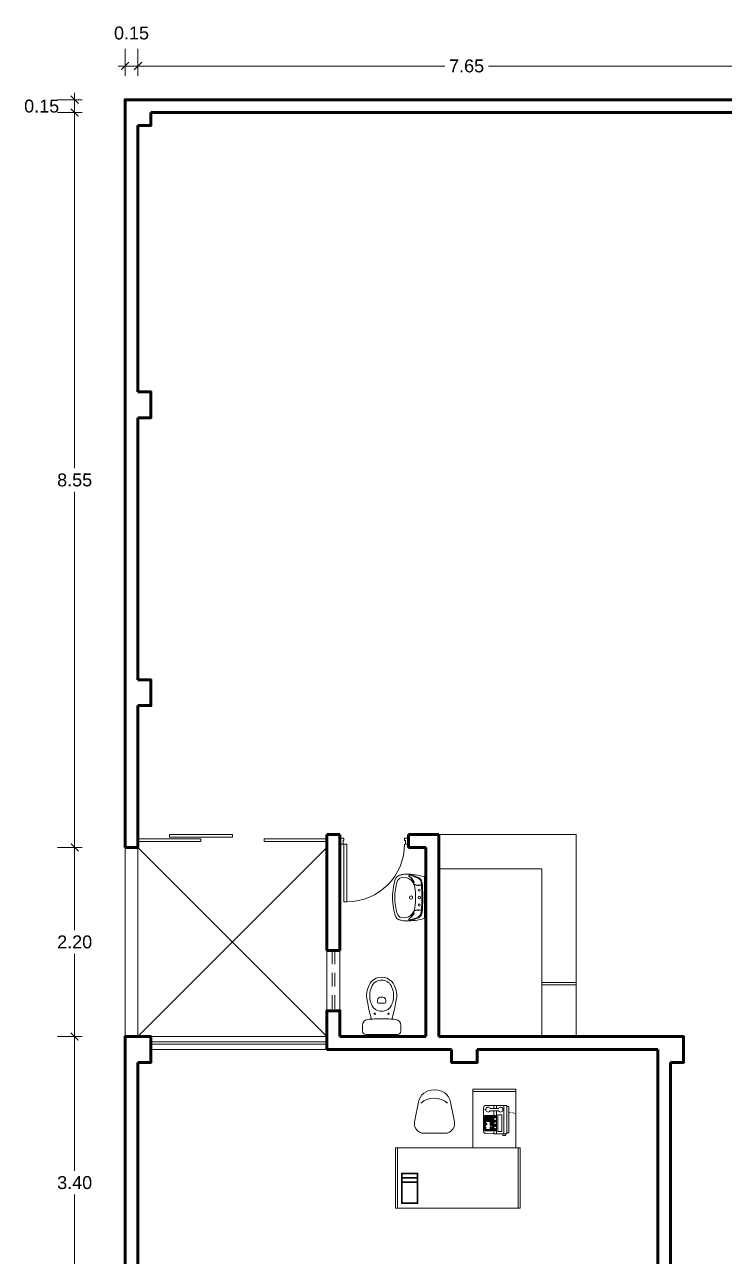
# Model space of a CAD drawing. Header units: millimetres. Extents: x 200.3 to 216.6, y 212.7 to 240.3.
# Drawn here: x 200.32 to 208.46, y 225.95 to 240.28 of the extents above; entities that cross this region are included whole.
import ezdxf

# ---------------------------------------------------------------- set-up
doc = ezdxf.new("R2010")
doc.units = ezdxf.units.MM
doc.header["$LTSCALE"] = 0.05
doc.linetypes.add('HIDDEN2', pattern=[4.7625, 3.175, -1.5875])
for name, color, linetype, lineweight in [('doors', 42, 'Continuous', 20), ('sanitary', 181, 'Continuous', 5), ('stairs', 52, 'Continuous', 20), ('walls', 1, 'Continuous', 60)]:
    doc.layers.add(name, color=color, linetype=linetype, lineweight=lineweight)
doc.layers.add('texts', color=3, linetype='Continuous')
doc.styles.add('Cota 1 en 50', font='arial.ttf', dxfattribs={"height": 0.15})
doc.dimstyles.new('Cota 1 en 50', dxfattribs={"dimtxt": 0.15, "dimasz": 0.09, "dimexe": 0.2, "dimexo": 0.5, "dimgap": 0.06, "dimtad": 0, "dimtih": 1, "dimtoh": 1, "dimzin": 1, "dimdsep": 46, "dimtxsty": 'Cota 1 en 50', "dimblk": 'ARCHTICK', "dimcen": 2.5, "dimdle": 0.08, "dimclrd": 254, "dimclre": 254, "dimclrt": 3, "dimaunit": 1, "dimazin": 0, "dimtfac": 1, "dimtmove": 2, "dimatfit": 2, "dimldrblk": 'DOTSMALL', "dimfxl": 0, "dimtolj": 1, "dimlwd": 20, "dimlwe": 20, "dimarcsym": 0})

# ---------------------------------------------------------------- blocks, each defined once
blk = doc.blocks.new('P-0.80')
at = {"layer": 'doors'}
blk.add_lwpolyline([(128.034, 241.08), (128.034, 241.751), (128.069, 241.751), (128.069, 241.08)], close=True, dxfattribs=at)
for points in [[(127.987, 241.08), (128.024, 241.08), (128.024, 241.04), (128.034, 241.04), (128.034, 241.01), (127.987, 241.01)], [(128.787, 241.08), (128.75, 241.08), (128.75, 241.04), (128.74, 241.04), (128.74, 241.01), (128.787, 241.01)]]:
    blk.add_lwpolyline(points, dxfattribs=at)
blk.add_arc((128.069, 241.08), 0.671, 0, 90, dxfattribs=at)
blk = doc.blocks.new('_ArchTick')
at = {"color": 0, "linetype": 'ByBlock', "const_width": 0.15}
blk.add_lwpolyline([(-0.5, -0.5), (0.5, 0.5)], dxfattribs=at)
blk = doc.blocks.new('*D19')
at = {"layer": 'Defpoints', "color": 0}
for p in [(201.488, 239.403), (200.901, 239.253), (201.488, 239.253)]:
    blk.add_point(p, dxfattribs=at)
at = {"layer": 'texts', "color": 254, "lineweight": 20}
for p, q in [((200.901, 239.483), (200.901, 239.173)), ((200.988, 239.403), (200.701, 239.403)), ((200.988, 239.253), (200.701, 239.253))]:
    blk.add_line(p, q, dxfattribs=at)
at = {"layer": 'texts', "color": 254, "lineweight": 20, "xscale": 0.09, "yscale": 0.09, "zscale": 0.09}
for p, rotation in [((200.901, 239.403), 90), ((200.901, 239.253), 270)]:
    blk.add_blockref('_ArchTick', p, dxfattribs=dict(at, rotation=rotation))
at = {"layer": 'texts', "color": 3, "insert": (200.517, 239.328), "char_height": 0.15, "attachment_point": 5, "style": 'Cota 1 en 50'}
blk.add_mtext('\\A1;0.15', dxfattribs=at)
blk = doc.blocks.new('_DotSmall')
at = {"layer": 'stairs', "color": 0, "const_width": 0.5}
blk.add_lwpolyline([(-0.0625, 0, 1), (0.0625, 0, 1)], format="xyb", close=True, dxfattribs=at)
blk = doc.blocks.new('*D20')
at = {"layer": 'Defpoints', "color": 0}
for p in [(201.488, 239.253), (200.901, 230.703), (201.488, 230.703)]:
    blk.add_point(p, dxfattribs=at)
at = {"layer": 'texts', "color": 254, "lineweight": 20}
for p, q in [((200.901, 239.333), (200.901, 235.115)), ((200.988, 239.253), (200.701, 239.253)), ((200.901, 230.623), (200.901, 234.842)), ((200.988, 230.703), (200.701, 230.703))]:
    blk.add_line(p, q, dxfattribs=at)
at = {"layer": 'texts', "color": 254, "lineweight": 20, "xscale": 0.09, "yscale": 0.09, "zscale": 0.09}
for p, rotation in [((200.901, 239.253), 90), ((200.901, 230.703), 270)]:
    blk.add_blockref('_ArchTick', p, dxfattribs=dict(at, rotation=rotation))
at = {"layer": 'texts', "color": 3, "insert": (200.901, 234.978), "char_height": 0.15, "attachment_point": 5, "style": 'Cota 1 en 50'}
blk.add_mtext('\\A1;8.55', dxfattribs=at)
blk = doc.blocks.new('*D21')
at = {"layer": 'Defpoints', "color": 0}
for p in [(201.488, 230.703), (200.901, 228.503), (201.488, 228.503)]:
    blk.add_point(p, dxfattribs=at)
at = {"layer": 'texts', "color": 254, "lineweight": 20}
for p, q in [((200.901, 230.783), (200.901, 229.74)), ((200.988, 230.703), (200.701, 230.703)), ((200.901, 228.423), (200.901, 229.467)), ((200.988, 228.503), (200.701, 228.503))]:
    blk.add_line(p, q, dxfattribs=at)
at = {"layer": 'texts', "color": 254, "lineweight": 20, "xscale": 0.09, "yscale": 0.09, "zscale": 0.09}
for p, rotation in [((200.901, 230.703), 90), ((200.901, 228.503), 270)]:
    blk.add_blockref('_ArchTick', p, dxfattribs=dict(at, rotation=rotation))
at = {"layer": 'texts', "color": 3, "insert": (200.901, 229.603), "char_height": 0.15, "attachment_point": 5, "style": 'Cota 1 en 50'}
blk.add_mtext('\\A1;2.20', dxfattribs=at)
blk = doc.blocks.new('*D22')
at = {"layer": 'Defpoints', "color": 0}
for p in [(201.488, 228.503), (200.901, 225.103), (201.488, 225.103)]:
    blk.add_point(p, dxfattribs=at)
at = {"layer": 'texts', "color": 254, "lineweight": 20}
for p, q in [((200.901, 228.583), (200.901, 226.94)), ((200.988, 228.503), (200.701, 228.503)), ((200.901, 225.023), (200.901, 226.666)), ((200.988, 225.103), (200.701, 225.103))]:
    blk.add_line(p, q, dxfattribs=at)
at = {"layer": 'texts', "color": 254, "lineweight": 20, "xscale": 0.09, "yscale": 0.09, "zscale": 0.09}
for p, rotation in [((200.901, 228.503), 90), ((200.901, 225.103), 270)]:
    blk.add_blockref('_ArchTick', p, dxfattribs=dict(at, rotation=rotation))
at = {"layer": 'texts', "color": 3, "insert": (200.901, 226.803), "char_height": 0.15, "attachment_point": 5, "style": 'Cota 1 en 50'}
blk.add_mtext('\\A1;3.40', dxfattribs=at)
blk = doc.blocks.new('*D34')
at = {"layer": 'Defpoints', "color": 0}
for p in [(201.638, 239.795), (201.488, 239.18), (201.638, 239.18)]:
    blk.add_point(p, dxfattribs=at)
at = {"layer": 'texts', "color": 254, "lineweight": 20}
for p, q in [((201.488, 239.68), (201.488, 239.995)), ((201.638, 239.68), (201.638, 239.995)), ((201.408, 239.795), (201.718, 239.795))]:
    blk.add_line(p, q, dxfattribs=at)
at = {"layer": 'texts', "color": 254, "lineweight": 20, "xscale": 0.09, "yscale": 0.09, "zscale": 0.09, "rotation": 180}
blk.add_blockref('_ArchTick', (201.488, 239.795), dxfattribs=at)
at = {"layer": 'texts', "color": 254, "lineweight": 20, "xscale": 0.09, "yscale": 0.09, "zscale": 0.09}
blk.add_blockref('_ArchTick', (201.638, 239.795), dxfattribs=at)
at = {"layer": 'texts', "color": 3, "insert": (201.563, 240.178), "char_height": 0.15, "attachment_point": 5, "style": 'Cota 1 en 50'}
blk.add_mtext('\\A1;0.15', dxfattribs=at)
blk = doc.blocks.new('*D35')
at = {"layer": 'Defpoints', "color": 0}
for p in [(209.288, 239.795), (201.638, 239.18), (209.288, 239.18)]:
    blk.add_point(p, dxfattribs=at)
at = {"layer": 'texts', "color": 254, "lineweight": 20}
for p, q in [((201.638, 239.68), (201.638, 239.995)), ((209.288, 239.68), (209.288, 239.995)), ((201.558, 239.795), (205.208, 239.795)), ((209.368, 239.795), (205.718, 239.795))]:
    blk.add_line(p, q, dxfattribs=at)
at = {"layer": 'texts', "color": 254, "lineweight": 20, "xscale": 0.09, "yscale": 0.09, "zscale": 0.09, "rotation": 180}
blk.add_blockref('_ArchTick', (201.638, 239.795), dxfattribs=at)
at = {"layer": 'texts', "color": 254, "lineweight": 20, "xscale": 0.09, "yscale": 0.09, "zscale": 0.09}
blk.add_blockref('_ArchTick', (209.288, 239.795), dxfattribs=at)
at = {"layer": 'texts', "color": 3, "insert": (205.463, 239.795), "char_height": 0.15, "attachment_point": 5, "style": 'Cota 1 en 50'}
blk.add_mtext('\\A1;7.65', dxfattribs=at)

msp = doc.modelspace()

# ---------------------------------------------------------------- linework, layer by layer
at = {"layer": 'doors'}
for p, q in [((202.371, 230.773), (201.638, 230.773)), ((203.105, 230.773), (203.838, 230.773)), ((204.788, 230.743), (204.788, 230.813)), ((206.037, 227.865), (205.537, 227.865)), ((205.835, 227.638), (205.738, 227.638)), ((205.834, 227.667), (205.739, 227.667)), ((205.884, 227.372), (205.884, 227.35)), ((205.917, 227.35), (205.884, 227.35)), ((205.895, 227.35), (205.917, 227.35)), ((205.917, 227.372), (205.917, 227.35)), ((204.66, 226.507), (204.66, 227.207)), ((206.062, 226.507), (206.062, 227.207)), ((204.897, 226.913), (204.704, 226.913)), ((204.704, 226.913), (204.704, 226.56)), ((204.897, 226.864), (204.704, 226.864)), ((204.887, 226.904), (204.713, 226.904)), ((204.713, 226.904), (204.713, 226.864)), ((204.887, 226.864), (204.887, 226.904)), ((204.897, 226.56), (204.897, 226.913)), ((204.897, 226.814), (204.704, 226.814)), ((204.887, 226.854), (204.713, 226.854)), ((204.713, 226.854), (204.713, 226.814)), ((204.887, 226.805), (204.713, 226.805)), ((204.713, 226.805), (204.713, 226.703)), ((204.887, 226.814), (204.887, 226.854)), ((204.887, 226.703), (204.887, 226.805)), ((204.713, 226.702), (204.713, 226.569)), ((204.887, 226.569), (204.887, 226.702)), ((204.704, 226.56), (204.897, 226.56)), ((204.713, 226.569), (204.887, 226.569))]:
    msp.add_line(p, q, dxfattribs=at)
for points in [[(202.371, 230.773), (202.371, 230.803), (201.638, 230.803)], [(203.105, 230.773), (203.105, 230.803), (203.838, 230.803)], [(206.037, 227.207), (206.037, 227.89), (205.537, 227.89), (205.537, 227.207)], [(205.686, 227.58), (205.676, 227.58), (205.676, 227.566), (205.686, 227.566), (205.686, 227.58)], [(205.703, 227.58), (205.692, 227.58), (205.692, 227.566), (205.703, 227.566), (205.703, 227.58)], [(205.707, 227.58), (205.718, 227.58), (205.718, 227.566), (205.707, 227.566), (205.707, 227.58)], [(205.721, 227.58), (205.732, 227.58), (205.732, 227.566), (205.721, 227.566), (205.721, 227.58)], [(205.737, 227.58), (205.747, 227.58), (205.747, 227.566), (205.737, 227.566), (205.737, 227.58)], [(205.753, 227.58), (205.763, 227.58), (205.763, 227.566), (205.753, 227.566), (205.753, 227.58)], [(205.782, 227.701), (205.782, 227.674)], [(205.782, 227.635), (205.782, 227.536)], [(205.898, 227.702), (205.81, 227.702), (205.81, 227.67)], [(205.81, 227.633), (205.81, 227.537)], [(205.898, 227.537), (205.898, 227.702), (205.931, 227.702), (205.931, 227.537)], [(205.931, 227.691), (205.953, 227.691), (205.953, 227.537)], [(205.686, 227.563), (205.676, 227.563), (205.676, 227.549), (205.686, 227.549), (205.686, 227.563)], [(205.686, 227.545), (205.676, 227.545), (205.676, 227.531), (205.686, 227.531), (205.686, 227.545)], [(205.686, 227.528), (205.676, 227.528), (205.676, 227.514), (205.686, 227.514), (205.686, 227.528)], [(205.7, 227.493), (205.686, 227.493), (205.686, 227.503), (205.676, 227.503), (205.676, 227.468), (205.686, 227.468), (205.686, 227.479), (205.7, 227.479), (205.7, 227.493)], [(205.686, 227.454), (205.686, 227.426), (205.676, 227.426), (205.676, 227.454), (205.686, 227.454)], [(205.703, 227.563), (205.692, 227.563), (205.692, 227.549), (205.703, 227.549), (205.703, 227.563)], [(205.703, 227.545), (205.692, 227.545), (205.692, 227.531), (205.703, 227.531), (205.703, 227.545)], [(205.703, 227.528), (205.692, 227.528), (205.692, 227.514), (205.703, 227.514), (205.703, 227.528)], [(205.707, 227.563), (205.718, 227.563), (205.718, 227.549), (205.707, 227.549), (205.707, 227.563)], [(205.707, 227.545), (205.718, 227.545), (205.718, 227.531), (205.707, 227.531), (205.707, 227.545)], [(205.721, 227.563), (205.732, 227.563), (205.732, 227.549), (205.721, 227.549), (205.721, 227.563)], [(205.721, 227.545), (205.732, 227.545), (205.732, 227.531), (205.721, 227.531), (205.721, 227.545)], [(205.737, 227.563), (205.747, 227.563), (205.747, 227.549), (205.737, 227.549), (205.737, 227.563)], [(205.737, 227.545), (205.747, 227.545), (205.747, 227.531), (205.737, 227.531), (205.737, 227.545)], [(205.737, 227.528), (205.747, 227.528), (205.747, 227.514), (205.737, 227.514), (205.737, 227.528)], [(205.747, 227.468), (205.737, 227.468), (205.737, 227.51), (205.747, 227.51), (205.747, 227.468)], [(205.747, 227.454), (205.747, 227.412), (205.737, 227.412), (205.737, 227.454), (205.747, 227.454)], [(205.753, 227.563), (205.763, 227.563), (205.763, 227.549), (205.753, 227.549), (205.753, 227.563)], [(205.753, 227.545), (205.763, 227.545), (205.763, 227.531), (205.753, 227.531), (205.753, 227.545)], [(205.753, 227.528), (205.763, 227.528), (205.763, 227.514), (205.753, 227.514), (205.753, 227.528)], [(205.763, 227.468), (205.753, 227.468), (205.753, 227.51), (205.763, 227.51), (205.763, 227.468)], [(205.763, 227.454), (205.763, 227.412), (205.753, 227.412), (205.753, 227.454), (205.763, 227.454)], [(205.782, 227.374), (205.782, 227.539)], [(205.898, 227.372), (205.81, 227.372), (205.81, 227.537)], [(205.898, 227.537), (205.898, 227.372), (205.931, 227.372), (205.931, 227.537)], [(205.931, 227.383), (205.953, 227.383), (205.953, 227.537)], [(205.7, 227.423), (205.7, 227.412), (205.676, 227.412), (205.676, 227.423), (205.7, 227.423)], [(205.728, 227.423), (205.728, 227.412), (205.704, 227.412), (205.704, 227.423), (205.728, 227.423)]]:
    msp.add_lwpolyline(points, dxfattribs=at)
for points in [[(202.005, 230.823), (202.738, 230.823), (202.738, 230.853), (202.005, 230.853)], [(205.769, 227.585), (205.769, 227.407), (205.671, 227.407), (205.671, 227.585)], [(205.8, 227.557), (205.791, 227.557), (205.791, 227.583), (205.8, 227.583)], [(205.874, 227.399), (205.828, 227.399), (205.828, 227.592), (205.874, 227.592)], [(205.732, 227.528), (205.732, 227.514), (205.707, 227.514), (205.707, 227.524), (205.721, 227.524), (205.721, 227.528)], [(205.8, 227.507), (205.791, 227.507), (205.791, 227.532), (205.8, 227.532)], [(205.8, 227.457), (205.791, 227.457), (205.791, 227.482), (205.8, 227.482)], [(205.8, 227.407), (205.791, 227.407), (205.791, 227.432), (205.8, 227.432)], [(204.635, 226.507), (206.087, 226.507), (206.087, 227.207), (204.635, 227.207)]]:
    msp.add_lwpolyline(points, close=True, dxfattribs=at)
for points in [[(205.089, 227.377), (204.969, 227.377, -0.523089), (204.862, 227.532), (204.902, 227.739, -0.373102), (205.084, 227.882, -0.957025)], [(205.089, 227.377), (205.209, 227.377, 0.523089), (205.317, 227.532), (205.277, 227.739, 0.389351), (205.084, 227.881, 0.957025)], [(205.81, 227.702), (205.777, 227.702), (205.678, 227.7, 0.318446), (205.661, 227.674), (205.661, 227.536)], [(205.81, 227.372), (205.777, 227.372), (205.678, 227.375, -0.318446), (205.661, 227.4), (205.661, 227.539)]]:
    msp.add_lwpolyline(points, format="xyb", dxfattribs=at)
at = {"layer": 'doors', "const_width": 0.005}
for points in [[(205.686, 227.654), (205.682, 227.653), (205.679, 227.652), (205.676, 227.652), (205.674, 227.652), (205.673, 227.652), (205.671, 227.653), (205.67, 227.653), (205.668, 227.654), (205.667, 227.655), (205.666, 227.655), (205.665, 227.656), (205.663, 227.656), (205.662, 227.657), (205.661, 227.657), (205.66, 227.658), (205.659, 227.659)], [(205.953, 227.614), (205.957, 227.615), (205.961, 227.616), (205.963, 227.617), (205.966, 227.618), (205.967, 227.619), (205.969, 227.62), (205.97, 227.621), (205.971, 227.622), (205.972, 227.622), (205.973, 227.622), (205.974, 227.622), (205.975, 227.622), (205.976, 227.622), (205.977, 227.622), (205.978, 227.622), (205.98, 227.622), (205.981, 227.622), (205.982, 227.622), (205.984, 227.622), (205.985, 227.623), (205.986, 227.623), (205.988, 227.623), (205.989, 227.623), (205.99, 227.623), (205.992, 227.622), (205.993, 227.621), (205.994, 227.62), (205.995, 227.618), (205.996, 227.617), (205.998, 227.616), (205.999, 227.615), (206, 227.614), (206.001, 227.614), (206.003, 227.613), (206.004, 227.613), (206.006, 227.613), (206.007, 227.613), (206.008, 227.614), (206.01, 227.614), (206.011, 227.614), (206.013, 227.614), (206.014, 227.613), (206.015, 227.613), (206.017, 227.613), (206.018, 227.612), (206.019, 227.611), (206.021, 227.611), (206.022, 227.61), (206.023, 227.61), (206.024, 227.609), (206.026, 227.608), (206.027, 227.608), (206.028, 227.608), (206.029, 227.607), (206.031, 227.607), (206.032, 227.607), (206.033, 227.608), (206.035, 227.608), (206.036, 227.608), (206.037, 227.609), (206.038, 227.609), (206.038, 227.61), (206.039, 227.61), (206.039, 227.61)]]:
    msp.add_lwpolyline(points, dxfattribs=at)
at = {"layer": 'doors'}
for centre, radius, start, end in [((205.084, 227.557), 0.23, 47.6425, 132.3575), ((205.714, 227.653), 0.0281, 30.0005, 326.3095), ((205.858, 227.653), 0.0281, 213.6905, 149.9995)]:
    msp.add_arc(centre, radius, start, end, dxfattribs=at)
at = {"layer": 'sanitary'}
for p, q in [((204.973, 230.12), (204.973, 230.354)), ((204.973, 230.12), (204.973, 229.886)), ((204.426, 228.927), (204.426, 228.907)), ((204.522, 228.927), (204.522, 228.907)), ((204.252, 228.566), (204.252, 228.637)), ((204.697, 228.566), (204.697, 228.637)), ((204.292, 228.526), (204.474, 228.526)), ((204.657, 228.526), (204.474, 228.526))]:
    msp.add_line(p, q, dxfattribs=at)
for centre in [(204.394, 228.769), (204.554, 228.769)]:
    msp.add_circle(centre, 0.0075, dxfattribs=at)
for centre, radius, start, end in [((204.474, 229.034), 0.16, 90, 137.5638), ((204.474, 229.034), 0.126, 90, 150.8839), ((204.474, 229.034), 0.16, 42.4362, 90), ((204.474, 229.034), 0.126, 29.1161, 90), ((204.559, 228.979), 0.26, 141.2869, 182.3028), ((204.586, 228.979), 0.25, 152.2697, 192.3834), ((204.363, 228.979), 0.25, 347.6166, 27.7303), ((204.39, 228.979), 0.26, 357.6972, 38.7131), ((204.898, 229.014), 0.6, 184.3794, 192.2907), ((206.761, 229.388), 2.5, 191.5744, 195.8461), ((204.587, 228.975), 0.25, 191.6195, 207.4027), ((204.456, 228.927), 0.03, 126.8699, 180), ((204.441, 228.907), 0.015, 180, 263.3508), ((204.474, 228.903), 0.06, 90, 126.8699), ((204.474, 229.19), 0.3, 263.3508, 270), ((204.474, 228.903), 0.06, 53.1301, 90), ((204.474, 229.19), 0.3, 270, 276.6492), ((204.507, 228.907), 0.015, 276.6492, 0), ((204.492, 228.927), 0.03, 0, 53.1301), ((204.362, 228.975), 0.25, 332.5973, 348.3805), ((202.188, 229.388), 2.5, 344.1539, 348.4256), ((204.051, 229.014), 0.6, 347.7093, 355.6206), ((204.467, 228.914), 0.116, 207.4027, 263.7581), ((204.474, 228.978), 0.18, 263.7581, 270), ((204.474, 228.978), 0.18, 270, 276.2419), ((204.481, 228.914), 0.116, 276.2419, 332.5973), ((204.316, 228.637), 0.064, 96.7931, 180), ((204.474, 227.307), 1.404, 90, 96.7931), ((204.474, 227.307), 1.404, 83.2069, 90), ((204.633, 228.637), 0.064, 0, 83.2069), ((204.292, 228.566), 0.04, 180, 270), ((204.657, 228.566), 0.04, 270, 0)]:
    msp.add_arc(centre, radius, start, end, dxfattribs=at)
for centre, major_axis, start_param, end_param in [((205.063, 230.141), (0, -0.519), 4.317781, 4.509376), ((205.127, 230.12), (0, -0.562), 4.377766, 4.712389), ((204.699, 230.304), (0, -0.0778), 3.509542, 4.233442), ((204.717, 230.28), (0, -0.0735), 3.344376, 4.377766), ((204.729, 230.197), (0, -0.19), 3.251717, 3.471059), ((204.732, 230.2), (0, -0.156), 2.530502, 3.344376), ((204.798, 229.702), (0, -0.692), 3.197279, 3.285244), ((204.772, 229.528), (0, -0.864), 2.885319, 3.151657), ((204.747, 229.959), (0, -0.432), 2.729477, 3.031053), ((204.798, 230.372), (0, -0.00692), 3.004018, 5.780923), ((204.728, 230.227), (0, -0.158), 2.058891, 2.638863), ((204.732, 230.256), (0, -0.131), 1.774316, 2.565809), ((204.747, 229.959), (0, -0.423), 2.745531, 3.004018), ((204.741, 230.214), (0, -0.138), 2.12516, 2.530502), ((204.845, 230.297), (0, -0.00864), 0.655353, 2.058891), ((204.866, 230.278), (0, -0.0778), 1.848555, 2.745531), ((204.871, 230.276), (0, -0.086), 1.671495, 2.729477), ((204.799, 230.257), (0, -0.156), 1.699459, 1.848555), ((204.964, 230.354), (0, -0.0104), 1.570796, 2.885319), ((205.177, 230.12), (0, -0.648), 4.517416, 4.712389), ((204.855, 230.282), (0, -0.0104), 3.796945, 5.851261), ((204.852, 230.275), (0, -0.00134), 2.680944, 4.925095), ((204.9, 230.39), (0, -0.13), -0.432135, 0.265821), ((204.741, 230.214), (0, -0.138), 1.718468, 2.006825), ((204.9, 230.39), (0, -0.125), -0.432135, 0.265821), ((204.178, 230.12), (0, -0.778), 1.570796, 1.718468), ((204.928, 230.28), (0, -0.0104), 0.114993, 1.263752), ((204.928, 230.275), (0, -0.0104), 0.265821, 1.699459), ((203.494, 230.12), (0, -1.63), 1.570796, 1.664023), ((203.494, 230.12), (0, -1.642), 1.570796, 1.671495), ((205.177, 230.12), (0, -0.648), 4.712389, 4.907362), ((205.127, 230.12), (0, -0.562), -1.570796, -1.236173), ((204.178, 230.12), (0, -0.778), 1.423124, 1.570796), ((203.494, 230.12), (0, -1.63), 1.47757, 1.570796), ((203.494, 230.12), (0, -1.642), 1.470097, 1.570796), ((205.063, 230.099), (0, -0.519), -1.367783, -1.176189), ((204.699, 229.935), (0, -0.0778), -1.09185, -0.36795), ((204.717, 229.959), (0, -0.0735), -1.236173, -0.202783), ((204.732, 230.04), (0, -0.156), -0.202783, 0.61109), ((204.772, 230.712), (0, -0.864), -0.010064, 0.256274), ((204.747, 230.281), (0, -0.432), 0.11054, 0.412116), ((204.798, 229.868), (0, -0.00692), 3.643855, 6.42076), ((204.732, 229.984), (0, -0.131), 0.575783, 1.367277), ((204.728, 230.013), (0, -0.158), 0.502729, 1.082702), ((204.747, 230.28), (0, -0.423), 0.137574, 0.396061), ((204.741, 230.026), (0, -0.138), 0.61109, 1.016433), ((204.855, 229.958), (0, -0.0104), 3.573517, 5.627833), ((204.845, 229.942), (0, -0.00864), 1.082702, 2.48624), ((204.9, 229.849), (0, -0.13), 2.875772, 3.573728), ((204.852, 229.964), (0, -0.00134), 4.499683, 6.743833), ((204.741, 230.026), (0, -0.138), 1.134768, 1.423124), ((204.9, 229.849), (0, -0.125), 2.875772, 3.573728), ((204.866, 229.962), (0, -0.0778), 0.396061, 1.293038), ((204.871, 229.963), (0, -0.086), 0.412116, 1.470097), ((204.928, 229.96), (0, -0.0104), 1.87784, 3.0266), ((204.928, 229.964), (0, -0.0104), 1.442133, 2.875772), ((204.799, 229.983), (0, -0.156), 1.293038, 1.442133), ((204.964, 229.886), (0, -0.0104), 0.256274, 1.570796), ((204.729, 230.043), (0, -0.19), -0.329466, -0.110124), ((204.798, 230.538), (0, -0.692), -0.143651, -0.055686)]:
    msp.add_ellipse(centre, major_axis=major_axis, ratio=0.888889, start_param=start_param, end_param=end_param, dxfattribs=at)
for centre, major_axis in [((204.912, 230.206), (0, -0.013)), ((204.816, 230.12), (0, -0.0199)), ((204.912, 230.12), (0, -0.0151)), ((204.912, 230.033), (0, -0.013))]:
    msp.add_ellipse(centre, major_axis=major_axis, ratio=0.888889, dxfattribs=at)
at = {"layer": 'stairs'}
for p, q in [((205.138, 230.853), (206.738, 230.853)), ((206.738, 228.503), (206.738, 230.853)), ((201.488, 230.703), (201.488, 228.503)), ((201.638, 228.503), (201.638, 230.703)), ((201.638, 230.703), (203.838, 228.503)), ((203.838, 230.703), (201.638, 228.503)), ((205.138, 230.453), (206.338, 230.453)), ((206.338, 230.453), (206.338, 228.503)), ((203.838, 229.503), (203.838, 228.803)), ((203.988, 229.503), (203.988, 228.803)), ((206.738, 229.133), (206.338, 229.133)), ((206.738, 229.103), (206.338, 229.103)), ((201.788, 228.503), (203.838, 228.503)), ((203.838, 228.443), (201.788, 228.443)), ((203.838, 228.413), (201.788, 228.413)), ((201.788, 228.353), (203.838, 228.353))]:
    msp.add_line(p, q, dxfattribs=at)
at = {"layer": 'stairs', "linetype": 'HIDDEN2'}
for p, q in [((203.898, 229.503), (203.898, 228.803)), ((203.928, 229.503), (203.928, 228.803))]:
    msp.add_line(p, q, dxfattribs=at)
at = {"layer": 'walls'}
for p, q in [((201.488, 239.403), (209.288, 239.403)), ((201.488, 230.703), (201.488, 239.403)), ((201.788, 239.253), (209.138, 239.253)), ((201.638, 236.003), (201.638, 239.103)), ((201.638, 232.653), (201.638, 235.703)), ((201.638, 230.703), (201.638, 232.353)), ((203.838, 229.503), (203.838, 230.853)), ((203.838, 230.853), (203.988, 230.853)), ((203.988, 229.503), (203.988, 230.853)), ((204.788, 230.853), (204.788, 230.703)), ((205.138, 230.853), (204.788, 230.853)), ((205.138, 230.853), (205.138, 228.503)), ((201.638, 230.703), (201.488, 230.703)), ((204.788, 230.703), (204.988, 230.703)), ((204.988, 230.703), (204.988, 228.503)), ((203.838, 229.503), (203.988, 229.503)), ((201.488, 222.253), (201.488, 228.503)), ((201.788, 228.503), (201.488, 228.503)), ((201.788, 228.503), (201.638, 228.503)), ((203.838, 228.503), (203.838, 228.353)), ((204.988, 228.503), (203.988, 228.503)), ((207.688, 228.503), (205.138, 228.503)), ((207.688, 228.503), (207.838, 228.503)), ((205.288, 228.353), (203.838, 228.353)), ((207.688, 228.353), (205.588, 228.353)), ((207.688, 228.353), (207.688, 224.953)), ((201.638, 225.103), (201.638, 228.203)), ((201.788, 228.203), (201.638, 228.203)), ((207.838, 228.203), (207.838, 224.953))]:
    msp.add_line(p, q, dxfattribs=at)
for points in [[(201.488, 239.103), (201.488, 239.403), (201.788, 239.403)], [(201.788, 239.253), (201.788, 239.103), (201.638, 239.103)], [(201.488, 236.003), (201.488, 236.003), (201.488, 235.703)], [(201.638, 235.703), (201.788, 235.703), (201.788, 236.003), (201.638, 236.003)], [(201.488, 232.653), (201.488, 232.653), (201.488, 232.353)], [(201.638, 232.353), (201.788, 232.353), (201.788, 232.653), (201.638, 232.653)], [(203.838, 228.503), (203.838, 228.803), (203.988, 228.803), (203.988, 228.503)], [(201.638, 228.203), (201.788, 228.203), (201.788, 228.503), (201.488, 228.503), (201.488, 228.203)], [(201.788, 228.503), (201.788, 228.353)], [(205.588, 228.503), (205.288, 228.503)], [(207.838, 228.203), (207.988, 228.203), (207.988, 228.503), (207.688, 228.503)], [(205.288, 228.353), (205.288, 228.203), (205.588, 228.203), (205.588, 228.353)], [(207.688, 228.353), (207.688, 228.203)]]:
    msp.add_lwpolyline(points, dxfattribs=at)

# ---------------------------------------------------------------- block references
at = {"layer": 'doors', "xscale": -1, "rotation": 180}
msp.add_blockref('P-0.80', (76.001, 471.823), dxfattribs=at)

# ---------------------------------------------------------------- dimensions: what is measured, and where the dimension line sits
at = {"layer": 'texts'}
for p1, p2, distance, picture, middle in [((201.488, 239.18), (201.638, 239.18), 0.614, '*D34', (201.563, 240.178)), ((201.488, 239.403), (201.488, 239.253), -0.587, '*D19', (200.517, 239.328))]:
    dim = msp.add_aligned_dim(p1=p1, p2=p2, distance=distance, dimstyle='Cota 1 en 50', dxfattribs=at)
    dim.commit()
    dim.dimension.update_dxf_attribs({"geometry": picture, "text_midpoint": middle})
for base, p1, p2, angle, picture, middle in [((209.288, 239.795), (201.638, 239.18), (209.288, 239.18), 180, '*D35', (205.463, 239.795)), ((200.901, 230.703), (201.488, 239.253), (201.488, 230.703), 90, '*D20', (200.901, 234.978)), ((200.901, 228.503), (201.488, 230.703), (201.488, 228.503), 90, '*D21', (200.901, 229.603)), ((200.901, 225.103), (201.488, 228.503), (201.488, 225.103), 90, '*D22', (200.901, 226.803))]:
    dim = msp.add_linear_dim(base=base, p1=p1, p2=p2, angle=angle, dimstyle='Cota 1 en 50', dxfattribs=at)
    dim.commit()
    dim.dimension.update_dxf_attribs({"geometry": picture, "text_midpoint": middle})

doc.saveas('drawing.dxf')
